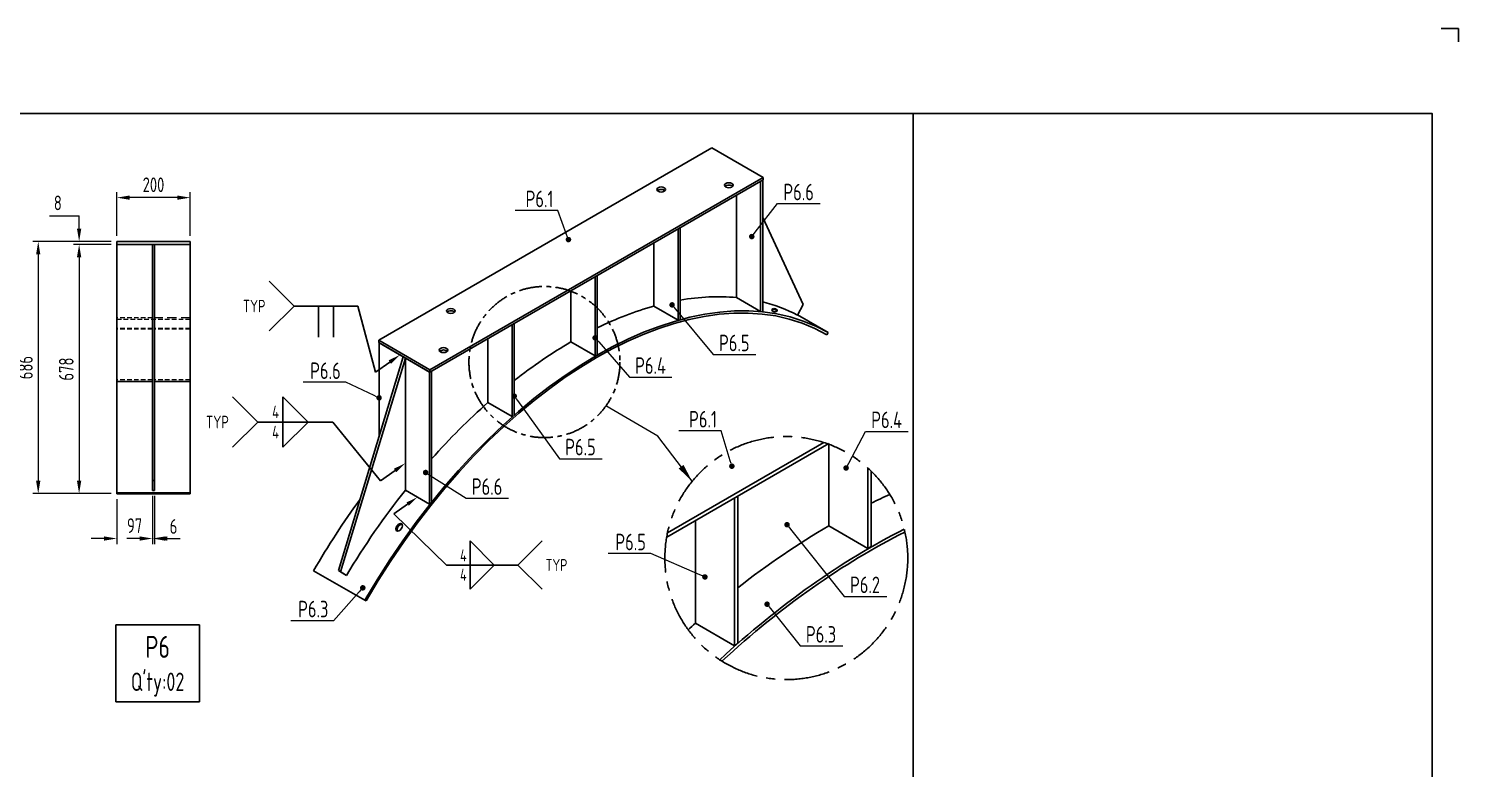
# Model space of a CAD drawing. Header units: millimetres. Extents: x -46397 to 283259, y -8690 to 23983.
# Drawn here: x 104828 to 108722, y 276 to 2289 of the extents above; entities that cross this region are included whole.
import ezdxf
from ezdxf import colors
from ezdxf.entities.mleader import LeaderData, LeaderLine
from ezdxf.math import Vec2, Vec3

# ---------------------------------------------------------------- set-up
doc = ezdxf.new("R2010")
doc.units = ezdxf.units.MM
doc.linetypes.add('CENTER', pattern=[2, 1.25, -0.25, 0.25, -0.25])
doc.linetypes.add('HIDDEN', pattern=[0.375, 0.25, -0.125])
doc.layers.get('Defpoints').update_dxf_attribs({"lineweight": 0})
doc.layers.add('4. Net tam', color=8, linetype='CENTER')
for name, color, linetype, lineweight in [('AM_5', 3, 'Continuous', 25), ('CHUAN NET KHUAT', 4, 'HIDDEN', 0), ('Dtext', 255, 'Continuous', 20), ('DUONGCHINH', 7, 'Continuous', 25), ('mDƯỜNG CƠ BẢN', 255, 'Continuous', 25), ('PHANTOM 2', 8, 'Continuous', 0)]:
    doc.layers.add(name, color=color, linetype=linetype, lineweight=lineweight)
doc.styles.add('Chu va so', font='arial.ttf')
doc.styles.add('GHI CHÚ 1', font='isocp_IV25.ttf', dxfattribs={"width": 0.8})
doc.styles.add('GHI CHÚ 2', font='arial.ttf', dxfattribs={"width": 0.8, "height": 1})
doc.styles.get("Standard").update_dxf_attribs({"font": 'isocp.shx', "width": 0.8})
doc.styles.add('TCVN', font='arial.ttf')
doc.dimstyles.new('1-30SCALE', dxfattribs={"dimtxt": 75, "dimasz": 75, "dimexe": 37.5, "dimexo": 30, "dimgap": 30, "dimtad": 1, "dimtoh": 1, "dimdec": 0, "dimdsep": 46, "dimtxsty": 'GHI CHÚ 1', "dimcen": 0.09, "dimclrd": 256, "dimclre": 256, "dimclrt": 2, "dimadec": 0, "dimazin": 0, "dimtfac": 1, "dimtdec": 0, "dimtofl": 0, "dimtmove": 0, "dimatfit": 3, "dimfxl": 1, "dimlwd": 0, "dimlwe": 0, "dimarcsym": 0})
doc.dimstyles.new('FOR ME', dxfattribs={"dimtxt": 65, "dimasz": 50, "dimexe": 5, "dimexo": 0, "dimgap": 15, "dimtad": 1, "dimtoh": 1, "dimdec": 0, "dimtxsty": 'Standard', "dimcen": 1, "dimclrd": 4, "dimclre": 4, "dimclrt": 2, "dimaunit": 1, "dimadec": 0, "dimazin": 0, "dimtm": 1e-09, "dimtfac": 1, "dimtdec": 0, "dimtofl": 0, "dimtmove": 1, "dimatfit": 3, "dimfxl": 1, "dimtfillclr": 6, "dimlwd": 9, "dimlwe": 9, "dimarcsym": 0})

# ---------------------------------------------------------------- blocks, each defined once
blk = doc.blocks.new('SD2-1')
at = {"layer": 'CHUAN NET KHUAT', "ltscale": 50, "extrusion": (2.28848e-17, 1, 0)}
for p, q in [((198.3, 478.3), (101.3, 478.3)), ((301.3, 474.3), (101.3, 474.3)), ((198.3, 449.3), (101.3, 449.3)), ((198.3, 447.8), (101.3, 447.8)), ((301.3, 449.3), (204.3, 449.3)), ((301.3, 447.8), (204.3, 447.8)), ((198.3, 309.6), (101.3, 309.6)), ((301.3, 309.6), (204.3, 309.6))]:
    blk.add_line(p, q, dxfattribs=at)
at = {"layer": 'CHUAN NET KHUAT', "ltscale": 100, "extrusion": (2.28848e-17, 1, 0)}
blk.add_line((301.3, 478.3), (204.3, 478.3), dxfattribs=at)
at = {"layer": 'DUONGCHINH', "extrusion": (2.28848e-17, 1, 0)}
for p, q in [((301.3, 686.3), (101.3, 686.3)), ((101.3, 686.3), (101.3, 678.3)), ((101.3, 678.3), (301.3, 678.3)), ((101.3, 305.6), (101.3, 678.3)), ((198.3, 35.8), (198.3, 678.3)), ((204.3, 35.8), (204.3, 678.3)), ((301.3, 678.3), (301.3, 686.3)), ((301.3, 678.3), (301.3, 305.6)), ((101.3, 305.6), (101.3, 2.1)), ((198.3, 305.6), (101.3, 305.6)), ((301.3, 305.6), (204.3, 305.6)), ((301.3, 2.1), (301.3, 305.6)), ((101.3, 0), (101.3, 2.1)), ((301.3, 2.1), (101.3, 2.1)), ((101.3, 0), (301.3, 0)), ((198.3, 8.7), (198.3, 35.8)), ((204.3, 35.8), (198.3, 35.8)), ((204.3, 8.7), (198.3, 8.7)), ((204.3, 8.7), (204.3, 35.8)), ((301.3, 2.1), (301.3, 0))]:
    blk.add_line(p, q, dxfattribs=at)
blk = doc.blocks.new('_Dot')
at = {"color": 0, "linetype": 'ByBlock', "lineweight": -2}
blk.add_line((-0.5, 0), (-1, 0), dxfattribs=at)
at = {"color": 0, "linetype": 'ByBlock', "const_width": 0.5}
blk.add_lwpolyline([(-0.25, 0, 1), (0.25, 0, 1)], format="xyb", close=True, dxfattribs=at)
blk = doc.blocks.new('*S384')
at = {"layer": 'AM_5', "linetype": 'Continuous'}
for p, q in [((151590.4, -32896.7, 2.1), (151530.4, -32836.7, 2.1)), ((151590.4, -32896.7, 2.1), (151530.4, -32956.7, 2.1)), ((151744.4, -32896.7, 2.1), (151590.4, -32896.7, 2.1)), ((151744.4, -32896.7, 2.1), (151786.9, -33056.1, 2.1)), ((151786.9, -33056.1, 2.1), (151821.1, -33031.7, 2.1))]:
    blk.add_line(p, q, dxfattribs=at)
at = {"layer": 'AM_5', "color": 2, "linetype": 'Continuous'}
for p, q in [((151649.4, -32896.7, 2.1), (151649.4, -32971.7, 2.1)), ((151685.4, -32896.7, 2.1), (151685.4, -32971.7, 2.1))]:
    blk.add_line(p, q, dxfattribs=at)
at = {"layer": 'AM_5', "linetype": 'Continuous'}
blk.add_trace([(151824, -33035.8, 2.1), (151818.2, -33027.6, 2.1), (151845.5, -33014.3, 2.1)], dxfattribs=at)
at = {"layer": 'AM_5', "color": 2, "linetype": 'Continuous', "insert": (151521.4, -32896.7, 2.1), "char_height": 30, "attachment_point": 6}
blk.add_mtext('TYP', dxfattribs=at)
blk = doc.blocks.new('S2483')
at = {"layer": 'AM_5', "linetype": 'Continuous'}
for p, q in [((151539.6, -33221.2, 2.1), (151479.6, -33161.2, 2.1)), ((151539.6, -33221.2, 2.1), (151479.6, -33281.2, 2.1)), ((151717.6, -33221.2, 2.1), (151539.6, -33221.2, 2.1)), ((151717.6, -33221.2, 2.1), (151831, -33360.6, 2.1)), ((151831, -33360.6, 2.1), (151865.2, -33336.2, 2.1))]:
    blk.add_line(p, q, dxfattribs=at)
at = {"layer": 'AM_5', "color": 2, "linetype": 'Continuous'}
for p, q in [((151658.6, -33221.2, 2.1), (151598.6, -33161.2, 2.1)), ((151598.6, -33161.2, 2.1), (151598.6, -33221.2, 2.1)), ((151598.6, -33221.2, 2.1), (151658.6, -33221.2, 2.1)), ((151598.6, -33221.2, 2.1), (151658.6, -33221.2, 2.1)), ((151658.6, -33221.2, 2.1), (151598.6, -33281.2, 2.1)), ((151598.6, -33281.2, 2.1), (151598.6, -33221.2, 2.1))]:
    blk.add_line(p, q, dxfattribs=at)
at = {"layer": 'AM_5', "linetype": 'Continuous'}
blk.add_trace([(151868.1, -33340.3, 2.1), (151862.3, -33332.1, 2.1), (151889.7, -33318.8, 2.1)], dxfattribs=at)
at = {"layer": 'AM_5', "color": 2, "linetype": 'Continuous', "char_height": 30}
for s, insert, attachment_point in [('4', (151589.6, -33212.2, 2.1), 9), ('TYP', (151470.6, -33221.2, 2.1), 6), ('4', (151589.6, -33230.2, 2.1), 3)]:
    blk.add_mtext(s, dxfattribs=dict(at, insert=insert, attachment_point=attachment_point))
blk = doc.blocks.new('S2484')
at = {"layer": 'AM_5', "linetype": 'Continuous'}
for p, q in [((151870.8, -33517.7, 2.1), (151904.9, -33493.3, 2.1)), ((152001.8, -33645.1, 2.1), (151870.8, -33517.7, 2.1)), ((152179.8, -33645.1, 2.1), (152239.8, -33585.1, 2.1)), ((152001.8, -33645.1, 2.1), (152179.8, -33645.1, 2.1)), ((152179.8, -33645.1, 2.1), (152239.8, -33705.1, 2.1))]:
    blk.add_line(p, q, dxfattribs=at)
at = {"layer": 'AM_5', "color": 2, "linetype": 'Continuous'}
for p, q in [((152120.8, -33645.1, 2.1), (152060.8, -33585.1, 2.1)), ((152060.8, -33585.1, 2.1), (152060.8, -33645.1, 2.1)), ((152060.8, -33645.1, 2.1), (152120.8, -33645.1, 2.1)), ((152060.8, -33645.1, 2.1), (152120.8, -33645.1, 2.1)), ((152120.8, -33645.1, 2.1), (152060.8, -33705.1, 2.1)), ((152060.8, -33705.1, 2.1), (152060.8, -33645.1, 2.1))]:
    blk.add_line(p, q, dxfattribs=at)
at = {"layer": 'AM_5', "linetype": 'Continuous'}
blk.add_trace([(151907.8, -33497.4, 2.1), (151902, -33489.2, 2.1), (151929.4, -33475.9, 2.1)], dxfattribs=at)
at = {"layer": 'AM_5', "color": 2, "linetype": 'Continuous', "char_height": 30}
for s, insert, attachment_point in [('4', (152051.8, -33636.1, 2.1), 9), ('TYP', (152248.8, -33645.1, 2.1), 4), ('4', (152051.8, -33654.1, 2.1), 3)]:
    blk.add_mtext(s, dxfattribs=dict(at, insert=insert, attachment_point=attachment_point))
blk = doc.blocks.new('*D399')
at = {"layer": 'Defpoints', "color": 0, "transparency": 16777216}
for p in [(105068, 1829.4), (105068, 1710, -1.5), (105268, 1710, -1.5)]:
    blk.add_point(p, dxfattribs=at)
at = {"layer": 'PHANTOM 2', "linetype": 'Continuous', "lineweight": 0, "transparency": 16777216}
for p, q in [((105068, 1725), (105068, 1844.4)), ((105268, 1725), (105268, 1844.4)), ((105233, 1829.4), (105103, 1829.4))]:
    blk.add_line(p, q, dxfattribs=at)
at = {"layer": 'PHANTOM 2', "transparency": 16777216}
for points in [[(105103, 1835.2), (105103, 1823.5), (105068, 1829.4)], [(105233, 1835.2), (105233, 1823.5), (105268, 1829.4)]]:
    blk.add_solid(points, dxfattribs=at)
at = {"layer": 'PHANTOM 2', "color": 2, "transparency": 16777216, "insert": (105168, 1864.4), "char_height": 40, "attachment_point": 5, "style": 'GHI CHÚ 1'}
blk.add_mtext('200', dxfattribs=at)
blk = doc.blocks.new('*D400')
at = {"layer": 'Defpoints', "color": 0, "transparency": 16777216}
for p in [(104965.5, 1702), (105068, 1710, -1.5), (105068, 1702, -1.5)]:
    blk.add_point(p, dxfattribs=at)
at = {"layer": 'PHANTOM 2', "linetype": 'Continuous', "lineweight": 0, "transparency": 16777216}
for p, q in [((104884.5, 1780), (104965.5, 1780)), ((104965.5, 1745), (104965.5, 1780)), ((105053, 1710), (104950.5, 1710)), ((105053, 1702), (104950.5, 1702)), ((104965.5, 1667), (104965.5, 1632))]:
    blk.add_line(p, q, dxfattribs=at)
at = {"layer": 'PHANTOM 2', "transparency": 16777216}
for points in [[(104959.6, 1745), (104971.3, 1745), (104965.5, 1710)], [(104959.6, 1667), (104971.3, 1667), (104965.5, 1702)]]:
    blk.add_solid(points, dxfattribs=at)
at = {"layer": 'PHANTOM 2', "color": 2, "transparency": 16777216, "insert": (104907.5, 1815), "char_height": 40, "attachment_point": 5, "style": 'GHI CHÚ 1'}
blk.add_mtext('8', dxfattribs=at)
blk = doc.blocks.new('*D401')
at = {"layer": 'Defpoints', "color": 0, "transparency": 16777216}
for p in [(105068, 1702, -1.5), (104965.5, 1023.7), (105068, 1023.7, -1.5)]:
    blk.add_point(p, dxfattribs=at)
at = {"layer": 'PHANTOM 2', "linetype": 'Continuous', "lineweight": 0, "transparency": 16777216}
for p, q in [((105053, 1702), (104950.5, 1702)), ((104965.5, 1667), (104965.5, 1058.7)), ((105053, 1023.7), (104950.5, 1023.7))]:
    blk.add_line(p, q, dxfattribs=at)
at = {"layer": 'PHANTOM 2', "transparency": 16777216}
for points in [[(104959.6, 1667), (104971.3, 1667), (104965.5, 1702)], [(104959.6, 1058.7), (104971.3, 1058.7), (104965.5, 1023.7)]]:
    blk.add_solid(points, dxfattribs=at)
at = {"layer": 'PHANTOM 2', "color": 2, "transparency": 16777216, "insert": (104930.5, 1362.8), "char_height": 40, "attachment_point": 5, "rotation": 90, "style": 'GHI CHÚ 1'}
blk.add_mtext('678', dxfattribs=at)
blk = doc.blocks.new('*D406')
at = {"layer": 'Defpoints', "color": 0, "transparency": 16777216}
for p in [(105068, 1710, -1.5), (104854.1, 1023.7), (105068, 1023.7, -1.5)]:
    blk.add_point(p, dxfattribs=at)
at = {"layer": 'PHANTOM 2', "linetype": 'Continuous', "lineweight": 0, "transparency": 16777216}
for p, q in [((105053, 1710), (104839.1, 1710)), ((104854.1, 1675), (104854.1, 1058.7)), ((105053, 1023.7), (104839.1, 1023.7))]:
    blk.add_line(p, q, dxfattribs=at)
at = {"layer": 'PHANTOM 2', "transparency": 16777216}
for points in [[(104848.3, 1675), (104859.9, 1675), (104854.1, 1710)], [(104848.3, 1058.7), (104859.9, 1058.7), (104854.1, 1023.7)]]:
    blk.add_solid(points, dxfattribs=at)
at = {"layer": 'PHANTOM 2', "color": 2, "transparency": 16777216, "insert": (104819.1, 1366.8), "char_height": 40, "attachment_point": 5, "rotation": 90, "style": 'GHI CHÚ 1'}
blk.add_mtext('686', dxfattribs=at)
blk = doc.blocks.new('*D418')
at = {"layer": 'Defpoints', "color": 0, "transparency": 16777216}
for p in [(105165, 1032.4, -1.5), (105171, 1032.4, -1.5), (105171, 901.6)]:
    blk.add_point(p, dxfattribs=at)
at = {"layer": 'PHANTOM 2', "linetype": 'Continuous', "lineweight": 0, "transparency": 16777216}
for p, q in [((105165, 1017.4), (105165, 886.6)), ((105171, 1017.4), (105171, 886.6)), ((105130, 901.6), (105095, 901.6)), ((105206, 901.6), (105241, 901.6))]:
    blk.add_line(p, q, dxfattribs=at)
at = {"layer": 'PHANTOM 2', "transparency": 16777216}
for points in [[(105130, 907.4), (105130, 895.7), (105165, 901.6)], [(105206, 907.4), (105206, 895.7), (105171, 901.6)]]:
    blk.add_solid(points, dxfattribs=at)
at = {"layer": 'PHANTOM 2', "color": 2, "transparency": 16777216, "insert": (105222.6, 934.4), "char_height": 40, "attachment_point": 5, "style": 'GHI CHÚ 1'}
blk.add_mtext('6', dxfattribs=at)
blk = doc.blocks.new('*D419')
at = {"layer": 'Defpoints', "color": 0, "transparency": 16777216}
for p in [(105068, 1023.7, -1.5), (105165, 1032.4, -1.5), (105165, 901.6)]:
    blk.add_point(p, dxfattribs=at)
at = {"layer": 'PHANTOM 2', "linetype": 'Continuous', "lineweight": 0, "transparency": 16777216}
for p, q in [((105165, 1017.4), (105165, 886.6)), ((105068, 1008.7), (105068, 886.6)), ((105033, 901.6), (104998, 901.6)), ((105200, 901.6), (105235, 901.6))]:
    blk.add_line(p, q, dxfattribs=at)
at = {"layer": 'PHANTOM 2', "transparency": 16777216}
for points in [[(105033, 907.4), (105033, 895.7), (105068, 901.6)], [(105200, 907.4), (105200, 895.7), (105165, 901.6)]]:
    blk.add_solid(points, dxfattribs=at)
at = {"layer": 'PHANTOM 2', "color": 2, "transparency": 16777216, "insert": (105116.5, 936.6), "char_height": 40, "attachment_point": 5, "style": 'GHI CHÚ 1'}
blk.add_mtext('97', dxfattribs=at)
blk = doc.blocks.new('*U1821')
at = {"lineweight": 25, "elevation": -0.2}
blk.add_lwpolyline([(6405.1, 4432.7), (6456.5, 4432.7), (6456.5, 4392.9)], dxfattribs=at)
at = {"lineweight": 25}
for points in [[(0, 0), (6377.9, 0), (6377.9, 4177.9), (0, 4177.9)], [(0, 0), (4822.3, 0), (4822.3, 4177.9), (0, 4177.9)]]:
    blk.add_lwpolyline(points, close=True, dxfattribs=at)
at = {"layer": 'Dtext', "ltscale": 0.1}
for tag, p, height, style in [('REV_3', (4863.4, 1569.2), 27.8, 'TCVN'), ('FOR_APPROVAL3', (5141.2, 1567.3, -0.3), 33.3, 'TCVN'), ('REV_2', (4863.4, 1465.5), 27.8, 'TCVN'), ('FOR_APPROVAL2', (5141.2, 1463.6, -0.3), 33.3, 'TCVN'), ('REV_1', (4863.4, 1361.8), 27.8, 'TCVN'), ('FOR_APPROVAL1', (5141.2, 1359.9, -0.2), 33.3, 'TCVN'), ('REV_0', (4863.4, 1258.1), 27.8, 'TCVN'), ('NGUOI_VE', (5437.2, 1256.6, -0.2), 33.3, 'TCVN'), ('NGUOI_KIEM_2', (5731.8, 1256.6, -0.3), 33.3, 'TCVN'), ('NGUOI_DUYET', (6087.6, 1256.6, -0.3), 33.3, 'TCVN'), ('1.1_A4', (6105.5, 63.3, -0.3), 33.3, 'Chu va so'), ('A4_A4', (6216.4, 63.3, -0.3), 33.3, 'Chu va so'), ('REV.', (6307.7, 63.3, -0.3), 33.3, 'Chu va so')]:
    blk.add_attdef(tag, p, '', height=height, dxfattribs=dict(at, style=style))
for tag, p, height, style, width in [('NGAY_REV03', (4933.8, 1567.3, -0.3), 28.9, 'TCVN', 0.95), ('NGAY_REV02', (4933.8, 1463.6, -0.3), 28.9, 'TCVN', 0.95), ('NGAY_REV01', (4933.8, 1359.9, -0.3), 28.9, 'TCVN', 0.95), ('NGAY_REV0', (4933.8, 1256.1, -0.3), 28.9, 'TCVN', 0.95), ('DWD.NO', (4931.2, 27, -0.3), 44.4, 'Chu va so', 0.85)]:
    blk.add_attdef(tag, p, '', height=height, dxfattribs=dict(at, style=style, width=width))
at = {"layer": 'Dtext', "lineweight": 25, "ltscale": 0.1, "style": 'Chu va so'}
for tag, p, height in [('PROJECT_CODE', (5252.5, 522.2), 66.7), ('TITLE1', (4963.8, 398.3, -0.3), 44.4), ('TITLE2', (4963.8, 293.8, -0.3), 44.4), ('TITLE3', (4963.8, 190, -0.3), 44.4)]:
    blk.add_attdef(tag, p, '', height=height, dxfattribs=at)

msp = doc.modelspace()

# ---------------------------------------------------------------- linework, layer by layer
at = {"layer": '4. Net tam', "color": 6, "ltscale": 50}
msp.add_circle((106232.77, 1381.92, 0.1), 205.69, dxfattribs=at)
at = {"layer": '4. Net tam', "color": 6, "ltscale": 100}
msp.add_circle((106891.42, 848.33, 0.1), 330.76, dxfattribs=at)
at = {"layer": 'mDƯỜNG CƠ BẢN'}
for p, q in [((105781.44, 1441.16, 0.1), (106688.59, 1964.9, 0.1)), ((106688.59, 1964.9, 0.1), (106828.01, 1884.41, 0.1)), ((106828.01, 1884.41, 0.1), (105920.86, 1360.67, 0.1)), ((106828.01, 1877.97, 0.1), (105920.86, 1354.23, 0.1)), ((106821.5, 1874.21, 0.1), (106821.5, 1519.43, 0.1)), ((106827.08, 1877.43, 0.1), (106827.08, 1518.97, 0.1)), ((106828.01, 1884.41, 0.1), (106828.01, 1877.97, 0.1)), ((106755.51, 1557.53, 0.1), (106755.51, 1836.11, 0.1)), ((106937.47, 1538.64, 0.1), (106827.08, 1775.19, 0.1)), ((106596.58, 1496.13, 0.1), (106596.58, 1744.35, 0.1)), ((106602.15, 1497.66, 0.1), (106602.15, 1747.57, 0.1)), ((106530.58, 1706.25, 0.1), (106530.58, 1534.23, 0.1)), ((106370.72, 1398.44, 0.1), (106370.72, 1613.95, 0.1)), ((106376.29, 1401.66, 0.1), (106376.29, 1617.17, 0.1)), ((106304.73, 1575.85, 0.1), (106304.73, 1436.54, 0.1)), ((106827.08, 1518.97, 0.1), (106826.95, 1518.89, 0.1)), ((106921.48, 1509.94, 0.1), (106937.47, 1538.64, 0.1)), ((106144.86, 1233.64, 0.1), (106144.86, 1483.55, 0.1)), ((106150.44, 1238.55, 0.1), (106150.44, 1486.77, 0.1)), ((107005.37, 1462.02, 0.1), (106921.69, 1510.33, 0.1)), ((105920.86, 1360.67, 0.1), (105781.44, 1441.16, 0.1)), ((105781.44, 1441.16, 0.1), (105781.44, 1434.72, 0.1)), ((106078.87, 1445.45, 0.1), (106078.87, 1271.74, 0.1)), ((107005.37, 1462.02, 0.1), (107002.09, 1456.32, 0.1)), ((105920.86, 1354.23, 0.1), (105781.44, 1434.72, 0.1)), ((105782.37, 1434.18, 0.1), (105782.37, 1178.47, 0.1)), ((105848.36, 1396.08, 0.1), (105782.37, 1434.18, 0.1)), ((105848.36, 1396.08, 0.1), (105671.99, 814.45, 0.1)), ((105853.94, 1392.86, 0.1), (105677.56, 811.23, 0.1)), ((105848.36, 1396.08, 0.1), (105853.94, 1392.86, 0.1)), ((105853.94, 1392.86, 0.1), (105919.93, 1354.76, 0.1)), ((105853.94, 1033.33, 0.1), (105853.94, 1392.86, 0.1)), ((105919.93, 1354.76, 0.1), (105919.93, 995.23, 0.1)), ((105920.86, 1360.67, 0.1), (105920.86, 1354.23, 0.1)), ((105925.51, 1356.91, 0.1), (105925.51, 1002.12, 0.1)), ((107007.12, 1160.17, 0.1), (106565.59, 905.25, 0.1)), ((106993.81, 1162.83, 0.1), (106567.85, 916.9, 0.1)), ((107007.12, 1160.17, 0.1), (107007.12, 936.15, 0.1)), ((107113.24, 874.88, 0.1), (107113.24, 1093.67, 0.1)), ((107122.21, 880.06, 0.1), (107122.21, 1085.25, 0.1)), ((105919.93, 995.23, 0.1), (105853.94, 1033.33, 0.1)), ((106759.02, 617.77, 0.1), (106759.02, 1016.93, 0.1)), ((105919.93, 995.23, 0.1), (105920.07, 995.3, 0.1)), ((106750.05, 609.89, 0.1), (106750.05, 1011.75, 0.1)), ((106643.94, 950.48, 0.1), (106643.94, 671.15, 0.1)), ((105743.5, 733.47, 0.1), (105604.08, 813.97, 0.1)), ((105671.99, 814.45, 0.1), (105677.56, 811.23, 0.1)), ((105671.99, 814.45, 0.1), (105687.97, 804.2, 0.1)), ((105677.56, 811.23, 0.1), (105693.54, 800.98, 0.1)), ((105687.97, 804.2, 0.1), (105693.54, 800.98, 0.1)), ((105746.79, 731.58, 0.1), (105743.5, 733.47, 0.1))]:
    msp.add_line(p, q, dxfattribs=at)
at = {"layer": 'mDƯỜNG CƠ BẢN', "elevation": 0.1}
for points in [[(106530.58, 1534.23), (106596.58, 1496.13)], [(106755.51, 1557.53), (106821.5, 1519.43)], [(106304.73, 1436.54), (106370.72, 1398.44)], [(106078.87, 1271.74), (106144.86, 1233.64)], [(107007.12, 936.15), (107113.24, 874.88)], [(107122.21, 880.06), (107113.24, 874.88)], [(106643.94, 671.15), (106750.05, 609.89)], [(106759.02, 617.77), (106750.05, 609.89)]]:
    msp.add_lwpolyline(points, dxfattribs=at)
at = {"layer": 'mDƯỜNG CƠ BẢN'}
for centre, major_axis in [((106735.06, 1862.94, 0.1), (-11.83, 0)), ((106550.67, 1851.53, 0.1), (-11.83, 0)), ((105977.8, 1520.79, 0.1), (-11.83, 0)), ((106859.35, 1522.97, 0.1), (-7.23, 1.06)), ((105958.04, 1414.33, 0.1), (-11.83, 0)), ((105837.1, 932.2, 0.1), (-6.99, -9.54))]:
    msp.add_ellipse(centre, major_axis=major_axis, ratio=0.5773503, dxfattribs=at)
for centre, major_axis, ratio, start_param, end_param in [((106550.67, 1845.09, 0.1), (-11.83, 0), 0.5773503, 3.6324753, 5.7923026), ((106735.06, 1856.51, 0.1), (-11.83, 0), 0.5773503, 3.6324753, 5.7923026), ((106374.44, 369.2, 0.1), (630.94, 1092.81), 0.5773503, 0, 1.5707963), ((106374.44, 369.2, 0.1), (627.65, 1087.12), 0.5773503, 0, 1.5707963), ((106307.51, 407.84, 0.1), (630.94, 1092.81), 0.5773503, 0.2593921, 0.4488739), ((105977.8, 1514.35, 0.1), (-11.83, 0), 0.5773503, 3.6324753, 5.7923026), ((106307.51, 407.84, 0.1), (630.94, 1092.81), 0.5773503, 0.5327179, 0.7082383), ((106307.51, 407.84, 0.1), (630.94, 1092.81), 0.5773503, 0.0265525, 0.1638535), ((106858.78, 1519.04, 0.1), (-7.23, 1.06), 0.8249053, 3.5402513, 5.8845267), ((105958.04, 1407.89, 0.1), (-11.83, 0), 0.5773503, 3.6324753, 5.7923026), ((106307.51, 407.84, 0.1), (630.94, 1092.81), 0.5773503, 0.7885232, 0.962362), ((106307.51, 407.84, 0.1), (630.94, 1092.81), 0.5773503, 1.0445388, 1.2278152), ((106307.51, 407.84, 0.1), (630.94, 1092.81), 0.5773503, 1.318581, 1.5442557), ((107011.61, -718.03, 0.1), (1014.56, 1757.28), 0.5773503, 0.6725292, 0.7082383), ((106235.02, 449.7, 0.1), (630.94, 1092.81), 0.5773503, 1.3857808, 1.5707963), ((105842.3, 928.39, 0.1), (-6.99, -9.54), 0.8249053, 3.5402513, 5.8845267), ((107011.61, -718.03, 0.1), (1014.56, 1757.28), 0.5773503, 0.7885232, 0.962362), ((107119.22, -780.16, 0.1), (1014.56, 1757.28), 0.5773503, 0.7202239, 1.07452), ((107119.22, -780.16, 0.1), (1009.28, 1748.12), 0.5773503, 0.7186185, 1.071861), ((107011.61, -718.03, 0.1), (1014.56, 1757.28), 0.5773503, 1.0445388, 1.0588426)]:
    msp.add_ellipse(centre, major_axis=major_axis, ratio=ratio, start_param=start_param, end_param=end_param, dxfattribs=at)

# ---------------------------------------------------------------- block references
msp.add_blockref('SD2-1', (104966.7, 1023.66, -1.5))
at = {"layer": 'AM_5'}
for name, p, xscale, yscale, zscale in [('*S384', (-65696.06, 38696.66, -2.32), 1.129668971248522, 1.129668971248522, 1.129668971248522), ('S2483', (-68383.83, 39327.78, -2.35), 1.147133892850239, 1.147133892850239, 1.147133892850239), ('S2484', (-60122.52, 37592.55, -2.24), 1.092675269506594, 1.092675269506594, 1.092675269506594)]:
    msp.add_blockref(name, p, dxfattribs=dict(at, xscale=xscale, yscale=yscale, zscale=zscale))

# ---------------------------------------------------------------- texts
at = {"color": 3, "insert": (105095.89, 636.73, 0.25), "char_height": 60, "attachment_point": 1, "style": 'GHI CHÚ 2', "bg_fill": 16, "box_fill_scale": 1.5, "bg_fill_color": 256, "bg_fill_transparency": 0}
msp.add_mtext_dynamic_manual_height_columns("\\pxqc;{\\Fisocp|c0;P6\\P\\H0.83333x;\\C0;Q'ty:02}", width=167.0017, gutter_width=12.5, heights=[0], dxfattribs=at)

# ---------------------------------------------------------------- dimensions: what is measured, and where the dimension line sits
at = {"layer": 'PHANTOM 2'}
for base, p1, p2, picture, middle in [((105068.03, 1829.37), (105268.03, 1709.97, -1.5), (105068.03, 1709.97, -1.5), '*D399', (105168.03, 1864.37)), ((105165.03, 901.56), (105068.03, 1023.66, -1.5), (105165.03, 1032.4, -1.5), '*D419', (105116.53, 936.56))]:
    dim = msp.add_linear_dim(base=base, p1=p1, p2=p2, dimstyle='1-30SCALE', override={"dimtxt": 40, "dimasz": 35, "dimexe": 15, "dimexo": 15, "dimgap": 15, "dimtmove": 1}, dxfattribs=at)
    dim.commit()
    dim.dimension.update_dxf_attribs({"geometry": picture, "text_midpoint": middle})
dim = msp.add_linear_dim(base=(104965.46, 1701.97), p1=(105068.03, 1709.97, -1.5), p2=(105068.03, 1701.97, -1.5), angle=90, dimstyle='1-30SCALE', override={"dimtxt": 40, "dimasz": 35, "dimexe": 15, "dimexo": 15, "dimgap": 15, "dimtmove": 1}, dxfattribs=at)
dim.commit()
dim.dimension.update_dxf_attribs({"geometry": '*D400', "text_midpoint": (104954.35, 1770.44), "dimtype": 160})
for base, p1, picture, middle in [((104854.1, 1023.66), (105068.03, 1709.97, -1.5), '*D406', (104819.1, 1366.81)), ((104965.46, 1023.66), (105068.03, 1701.97, -1.5), '*D401', (104930.46, 1362.81))]:
    dim = msp.add_linear_dim(base=base, p1=p1, p2=(105068.03, 1023.66, -1.5), angle=90, dimstyle='1-30SCALE', override={"dimtxt": 40, "dimasz": 35, "dimexe": 15, "dimexo": 15, "dimgap": 15, "dimtmove": 1}, dxfattribs=at)
    dim.commit()
    dim.dimension.update_dxf_attribs({"geometry": picture, "text_midpoint": middle})
dim = msp.add_linear_dim(base=(105171.03, 901.56), p1=(105165.03, 1032.4, -1.5), p2=(105171.03, 1032.4, -1.5), dimstyle='1-30SCALE', override={"dimtxt": 40, "dimasz": 35, "dimexe": 15, "dimexo": 15, "dimgap": 15, "dimtmove": 1}, dxfattribs=at)
dim.commit()
dim.dimension.update_dxf_attribs({"geometry": '*D418', "text_midpoint": (105222.63, 899.38), "dimtype": 160})

# ---------------------------------------------------------------- leaders
at = {"ltscale": 5}
ml = msp.add_multileader_mtext('Standard', dxfattribs=at)
ml.set_content('P6.1', color=256)
ml.set_leader_properties(lineweight=9)
ml.set_arrow_properties(name='DOT')
ml.build(insert=Vec2(0, 0))
ml.multileader.update_dxf_attribs({"has_dogleg": 0, "text_left_attachment_type": 5, "text_right_attachment_type": 6, "dogleg_length": 0.0873, "arrow_head_size": 15, "scale": 300})
ctx = ml.context
ctx.base_point, ctx.scale, ctx.char_height, ctx.arrow_head_size, ctx.landing_gap_size, ctx.plane_origin = Vec3(106165.71, 1794.27, 0.1), 300, 45, 15, 15.72, Vec3(106921.54, 1184.7, 0.1)
ctx.left_attachment, ctx.right_attachment = 5, 6
notes = []
notes.append((ctx, [(0, (1, 1, 0), (106295.35, 1794.27, 0.1), (-1, 0), 26.2, [(0, [(106298.12, 1715.18, 0.1)], 0, [])])]))
ctx.mtext.insert, ctx.mtext.flow_direction = Vec3(106181.43, 1848.27, 0.1), 5
ml = msp.add_multileader_mtext('Standard', dxfattribs=at)
ml.set_content('P6.6', color=256)
ml.set_leader_properties(lineweight=9)
ml.set_arrow_properties(name='DOT')
ml.build(insert=Vec2(0, 0))
ml.multileader.update_dxf_attribs({"has_dogleg": 0, "text_left_attachment_type": 5, "text_right_attachment_type": 6, "dogleg_length": 0.0873, "arrow_head_size": 15, "scale": 300})
ctx = ml.context
ctx.base_point, ctx.scale, ctx.char_height, ctx.arrow_head_size, ctx.landing_gap_size, ctx.plane_origin = Vec3(106867.67, 1813.03, 0.1), 300, 45, 15, 15.72, Vec3(107648.28, 1203.46, 0.1)
ctx.left_attachment, ctx.right_attachment = 5, 6
notes.append((ctx, [(1, (1, 1, 0), (106841.47, 1813.03, 0.1), (1, 0), 26.2, [(0, [(106797.33, 1723.39, 0.1)], 0, [])])]))
ctx.mtext.insert, ctx.mtext.flow_direction = Vec3(106883.39, 1867.03, 0.1), 5
ml = msp.add_multileader_mtext('Standard', dxfattribs=at)
ml.set_content('P6.5', color=256)
ml.set_leader_properties(lineweight=9)
ml.set_arrow_properties(name='DOT')
ml.build(insert=Vec2(0, 0))
ml.multileader.update_dxf_attribs({"has_dogleg": 0, "text_left_attachment_type": 5, "text_right_attachment_type": 6, "dogleg_length": 0.0873, "arrow_head_size": 15, "scale": 300})
ctx = ml.context
ctx.base_point, ctx.scale, ctx.char_height, ctx.arrow_head_size, ctx.landing_gap_size, ctx.plane_origin = Vec3(106692.4, 1402.34, 0.1), 300, 45, 15, 15.72, Vec3(107456.39, 836.38, 0.1)
ctx.left_attachment, ctx.right_attachment = 5, 6
notes.append((ctx, [(1, (1, 1, 0), (106666.2, 1402.34, 0.1), (1, 0), 26.2, [(0, [(106580.29, 1537.49, 0.1)], 0, [])])]))
ctx.mtext.insert, ctx.mtext.flow_direction = Vec3(106708.12, 1456.34, 0.1), 5
ml = msp.add_multileader_mtext('Standard', dxfattribs=at)
ml.set_content('P6.4', color=256)
ml.set_leader_properties(lineweight=9)
ml.set_arrow_properties(name='DOT')
ml.build(insert=Vec2(0, 0))
ml.multileader.update_dxf_attribs({"has_dogleg": 0, "text_left_attachment_type": 5, "text_right_attachment_type": 6, "dogleg_length": 0.0873, "arrow_head_size": 15, "scale": 300})
ctx = ml.context
ctx.base_point, ctx.scale, ctx.char_height, ctx.arrow_head_size, ctx.landing_gap_size, ctx.plane_origin = Vec3(106464, 1340.76, 0.1), 300, 45, 15, 15.72, Vec3(107244.6, 731.19, 0.1)
ctx.left_attachment, ctx.right_attachment = 5, 6
notes.append((ctx, [(1, (1, 1, 0), (106437.8, 1340.76, 0.1), (1, 0), 26.2, [(0, [(106370.72, 1447.85, 0.1)], 0, [])])]))
ctx.mtext.insert, ctx.mtext.flow_direction = Vec3(106479.72, 1394.76, 0.1), 5
ml = msp.add_multileader_mtext('Standard', dxfattribs=at)
ml.set_content('P6.6', color=256)
ml.set_leader_properties(lineweight=9)
ml.set_arrow_properties(name='DOT')
ml.build(insert=Vec2(0, 0))
ml.multileader.update_dxf_attribs({"has_dogleg": 0, "text_left_attachment_type": 5, "text_right_attachment_type": 6, "dogleg_length": 0.0873, "arrow_head_size": 15, "scale": 300})
ctx = ml.context
ctx.base_point, ctx.scale, ctx.char_height, ctx.arrow_head_size, ctx.landing_gap_size, ctx.plane_origin = Vec3(105579.02, 1326.69, 0.1), 300, 45, 15, 15.72, Vec3(106315.47, 745.54, 0.1)
ctx.left_attachment, ctx.right_attachment = 5, 6
notes.append((ctx, [(0, (1, 1, 0), (105717.65, 1326.69, 0.1), (-1, 0), 26.2, [(0, [(105782.37, 1284.5, 0.1)], 0, [])])]))
ctx.mtext.insert, ctx.mtext.flow_direction = Vec3(105594.75, 1380.69, 0.1), 5
ml = msp.add_multileader_mtext('Standard', dxfattribs=at)
ml.set_content('P6.5', color=256)
ml.set_leader_properties(lineweight=9)
ml.set_arrow_properties(name='DOT')
ml.build(insert=Vec2(0, 0))
ml.multileader.update_dxf_attribs({"has_dogleg": 0, "text_left_attachment_type": 5, "text_right_attachment_type": 6, "dogleg_length": 0.0873, "arrow_head_size": 15, "scale": 300})
ctx = ml.context
ctx.base_point, ctx.scale, ctx.char_height, ctx.arrow_head_size, ctx.landing_gap_size, ctx.plane_origin = Vec3(106273.54, 1118.92, 0.1), 300, 45, 15, 15.72, Vec3(107026.54, 588.05, 0.1)
ctx.left_attachment, ctx.right_attachment = 5, 6
notes.append((ctx, [(1, (1, 1, 0), (106247.34, 1118.92, 0.1), (1, 0), 26.2, [(0, [(106150.44, 1289.17, 0.1)], 0, [])])]))
ctx.mtext.insert, ctx.mtext.flow_direction = Vec3(106289.26, 1172.92, 0.1), 5
ml = msp.add_multileader_mtext('Standard', dxfattribs=at)
ml.set_content('P6.1', color=256)
ml.set_leader_properties(lineweight=9)
ml.set_arrow_properties(name='DOT')
ml.build(insert=Vec2(0, 0))
ml.multileader.update_dxf_attribs({"has_dogleg": 0, "text_left_attachment_type": 5, "text_right_attachment_type": 6, "dogleg_length": 0.0873, "arrow_head_size": 15, "scale": 300})
ctx = ml.context
ctx.base_point, ctx.scale, ctx.char_height, ctx.arrow_head_size, ctx.landing_gap_size, ctx.plane_origin = Vec3(106610.89, 1194.74, 0.1), 300, 45, 15, 15.72, Vec3(107077.31, 814, 0.1)
ctx.left_attachment, ctx.right_attachment = 5, 6
notes.append((ctx, [(0, (1, 1, 0), (106740.53, 1194.74, 0.1), (-1, 0), 26.2, [(0, [(106743.15, 1098.35, 0.1)], 0, [])])]))
ctx.mtext.insert, ctx.mtext.flow_direction = Vec3(106626.61, 1248.74, 0.1), 5
ml = msp.add_multileader_mtext('Standard', dxfattribs=at)
ml.set_content('P6.4', color=256)
ml.set_leader_properties(lineweight=9)
ml.set_arrow_properties(name='DOT')
ml.build(insert=Vec2(0, 0))
ml.multileader.update_dxf_attribs({"has_dogleg": 0, "text_left_attachment_type": 5, "text_right_attachment_type": 6, "dogleg_length": 0.0873, "arrow_head_size": 15, "scale": 300})
ctx = ml.context
ctx.base_point, ctx.scale, ctx.char_height, ctx.arrow_head_size, ctx.landing_gap_size, ctx.plane_origin = Vec3(107106.96, 1193.13, 0.1), 300, 45, 15, 15.72, Vec3(107576.31, 809.9, 0.1)
ctx.left_attachment, ctx.right_attachment = 5, 6
notes.append((ctx, [(1, (1, 1, 0), (107080.76, 1193.13, 0.1), (1, 0), 26.2, [(0, [(107054.29, 1093.59, 0.1)], 0, [])])]))
ctx.mtext.insert, ctx.mtext.flow_direction = Vec3(107122.68, 1247.13, 0.1), 5
ml = msp.add_multileader_mtext('Standard', dxfattribs=at)
ml.set_content('P6.6', color=256)
ml.set_leader_properties(lineweight=9)
ml.set_arrow_properties(name='DOT')
ml.build(insert=Vec2(0, 0))
ml.multileader.update_dxf_attribs({"has_dogleg": 0, "text_left_attachment_type": 5, "text_right_attachment_type": 6, "dogleg_length": 0.0873, "arrow_head_size": 15, "scale": 300})
ctx = ml.context
ctx.base_point, ctx.scale, ctx.char_height, ctx.arrow_head_size, ctx.landing_gap_size, ctx.plane_origin = Vec3(106019.24, 1011.33, 0.1), 300, 45, 15, 15.72, Vec3(106775.93, 430.18, 0.1)
ctx.left_attachment, ctx.right_attachment = 5, 6
notes.append((ctx, [(1, (1, 1, 0), (105993.03, 1011.33, 0.1), (1, 0), 26.2, [(0, [(105909.19, 1081.21, 0.1)], 0, [])])]))
ctx.mtext.insert, ctx.mtext.flow_direction = Vec3(106034.96, 1065.33, 0.1), 5
ml = msp.add_multileader_mtext('Standard', dxfattribs=at)
ml.set_content('P6.2', color=256)
ml.set_leader_properties(lineweight=9)
ml.set_arrow_properties(name='DOT')
ml.build(insert=Vec2(0, 0))
ml.multileader.update_dxf_attribs({"has_dogleg": 0, "text_left_attachment_type": 5, "text_right_attachment_type": 6, "dogleg_length": 0.0873, "arrow_head_size": 15, "scale": 300})
ctx = ml.context
ctx.base_point, ctx.scale, ctx.char_height, ctx.arrow_head_size, ctx.landing_gap_size, ctx.plane_origin = Vec3(107049.18, 744.07, 0.1), 300, 45, 15, 15.72, Vec3(107439.72, 408.34, 0.1)
ctx.left_attachment, ctx.right_attachment = 5, 6
notes.append((ctx, [(1, (1, 1, 0), (107022.98, 744.07, 0.1), (1, 0), 26.2, [(0, [(106893.39, 939.18, 0.1)], 0, [])])]))
ctx.mtext.insert, ctx.mtext.flow_direction = Vec3(107064.9, 798.08, 0.1), 5
ml = msp.add_multileader_mtext('Standard', dxfattribs=at)
ml.set_content('P6.5', color=256)
ml.set_leader_properties(lineweight=9)
ml.set_arrow_properties(name='DOT')
ml.build(insert=Vec2(0, 0))
ml.multileader.update_dxf_attribs({"has_dogleg": 0, "text_left_attachment_type": 5, "text_right_attachment_type": 6, "dogleg_length": 0.0873, "arrow_head_size": 15, "scale": 300})
ctx = ml.context
ctx.base_point, ctx.scale, ctx.char_height, ctx.arrow_head_size, ctx.landing_gap_size, ctx.plane_origin = Vec3(106410.09, 860.53, 0.1), 300, 45, 15, 15.72, Vec3(107197.07, 595.3, 0.1)
ctx.left_attachment, ctx.right_attachment = 5, 6
notes.append((ctx, [(0, (1, 1, 0), (106548.43, 860.53, 0.1), (-1, 0), 26.2, [(0, [(106669.68, 797, 0.1)], 0, [])])]))
ctx.mtext.insert, ctx.mtext.flow_direction = Vec3(106425.81, 914.53, 0.1), 5
ml = msp.add_multileader_mtext('Standard', dxfattribs=at)
ml.set_content('P6.3', color=256)
ml.set_leader_properties(lineweight=9)
ml.set_arrow_properties(name='DOT')
ml.build(insert=Vec2(0, 0))
ml.multileader.update_dxf_attribs({"has_dogleg": 0, "text_left_attachment_type": 5, "text_right_attachment_type": 6, "dogleg_length": 0.1, "arrow_head_size": 15, "scale": 300})
ctx = ml.context
ctx.base_point, ctx.scale, ctx.char_height, ctx.arrow_head_size, ctx.landing_gap_size, ctx.plane_origin = Vec3(105546.22, 678.01, 0.1), 300, 45, 15, 15.72, Vec3(106308.48, 68.43, 0.1)
ctx.left_attachment, ctx.right_attachment = 5, 6
notes.append((ctx, [(0, (1, 1, 0), (105684.56, 678.01, 0.1), (-1, 0), 26.2, [(0, [(105737.98, 767.39, 0.1)], 0, [])])]))
ctx.mtext.insert, ctx.mtext.flow_direction = Vec3(105561.94, 732.01, 0.1), 5
ml = msp.add_multileader_mtext('Standard', dxfattribs=at)
ml.set_content('P6.3', color=256)
ml.set_leader_properties(lineweight=9)
ml.set_arrow_properties(name='DOT')
ml.build(insert=Vec2(0, 0))
ml.multileader.update_dxf_attribs({"has_dogleg": 0, "text_left_attachment_type": 5, "text_right_attachment_type": 6, "dogleg_length": 0.0873, "arrow_head_size": 15, "scale": 300})
ctx = ml.context
ctx.base_point, ctx.scale, ctx.char_height, ctx.arrow_head_size, ctx.landing_gap_size, ctx.plane_origin = Vec3(106929.09, 609.15, 0.1), 300, 45, 15, 15.72, Vec3(107316.38, 311.73, 0.1)
ctx.left_attachment, ctx.right_attachment = 5, 6
notes.append((ctx, [(1, (1, 1, 0), (106902.89, 609.15, 0.1), (1, 0), 26.2, [(0, [(106839.01, 722.79, 0.1)], 0, [])])]))
ctx.mtext.insert, ctx.mtext.flow_direction = Vec3(106944.82, 663.15, 0.1), 5
at = {"layer": 'mDƯỜNG CƠ BẢN', "color": 6, "lineweight": 9}
msp.add_leader([(106635.04, 1057.3, 0.1), (106541.88, 1179.77, 0.1), (106400.3, 1262.58, 0.1)], dimstyle='FOR ME', override={"dimasz": 50, "dimgap": 15, "dimtad": 0, "dimclrd": 6}, dxfattribs=at)
for ctx, leaders in notes:
    for number, flags, end, landing, length, lines in leaders:
        leader = LeaderData()
        leader.index, (leader.has_last_leader_line, leader.has_dogleg_vector, leader.attachment_direction) = number, flags
        leader.last_leader_point, leader.dogleg_vector, leader.dogleg_length = Vec3(end), Vec3(landing), length
        for number, points, colour, breaks in lines:
            line = LeaderLine()
            line.index, line.vertices, line.color, line.breaks = number, Vec3.list(points), colors.encode_raw_color(colour), breaks
            leader.lines.append(line)
        ctx.leaders.append(leader)

# ---------------------------------------------------------------- next in the draw order: block references
at = {"xscale": 0.9084576280678549, "yscale": 0.9084576280678549, "zscale": 0.9084576280678549}
msp.add_blockref('*U1821', (102856.31, -1737.47), dxfattribs=at)

doc.saveas('drawing.dxf')
